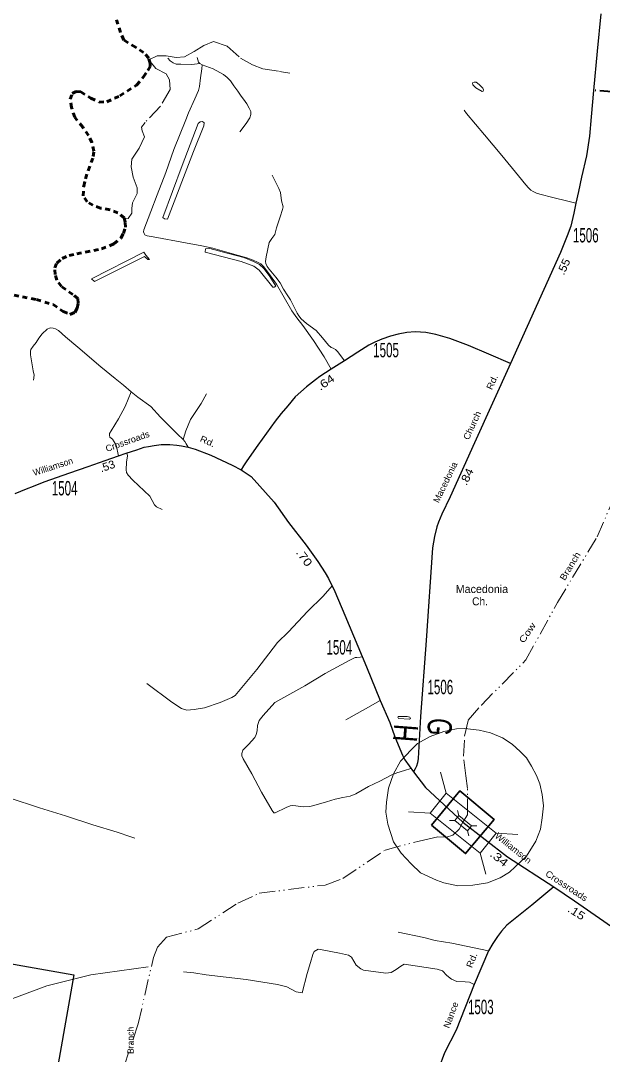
# Model space of a CAD drawing. Extents: x 603043 to 686688, y 20385 to 81526.
# Drawn here: x 612215 to 614031, y 69259 to 72487 of the extents above; entities that cross this region are included whole.
import ezdxf
from ezdxf.enums import TextEntityAlignment as Align

# ---------------------------------------------------------------- set-up
doc = ezdxf.new("R2010")
doc.units = 0
doc.header["$LTSCALE"] = 10
for name, pattern in [('DASH_DOUBLE_DOT', [9.2, 5, -1.2, 0.3, -1.2, 0.3, -1.2]), ('DOT_DASHED', [7.7, 5, -1.2, 0.3, -1.2]), ('LONG_DASHED', [7.5, 6, -1.5]), ('SHORT_DASHED', [2.7, 1.5, -1.2])]:
    doc.linetypes.add(name, pattern=pattern)
for name, color, linetype, lineweight in [('11', 7, 'Continuous', 40), ('17', 7, 'Continuous', 40), ('3', 7, 'Continuous', 158), ('31', 7, 'Continuous', 35), ('32', 7, 'Continuous', 25), ('35', 7, 'Continuous', 13), ('50', 7, 'Continuous', 13), ('52', 7, 'SHORT_DASHED', 60), ('59', 7, 'Continuous', 13), ('60', 7, 'Continuous', 13)]:
    doc.layers.add(name, color=color, linetype=linetype, lineweight=lineweight)
for name, color, linetype in [('21', 7, 'Continuous'), ('22', 7, 'Continuous'), ('8', 7, 'Continuous')]:
    doc.layers.add(name, color=color, linetype=linetype)

msp = doc.modelspace()

# ---------------------------------------------------------------- linework, layer by layer
at = {"layer": '3', "lineweight": 13}
msp.add_lwpolyline([(613580.04, 69785.05), (613627.28, 69787.02), (613672.56, 69794.89), (613711.93, 69810.64), (613741.46, 69828.36), (613794.61, 69877.57), (613824.14, 69924.81), (613837.91, 69962.21), (613843.82, 69997.65), (613847.76, 70035.05), (613843.82, 70070.48), (613835.95, 70103.95), (613826.1, 70129.54), (613810.36, 70159.06), (613794.61, 70184.65), (613774.92, 70204.34), (613749.33, 70227.96), (613719.8, 70247.65), (613682.4, 70263.39), (613646.97, 70271.27), (613601.69, 70277.17), (613576.1, 70275.21), (613536.73, 70267.33), (613493.43, 70251.58), (613454.06, 70229.93), (613434.37, 70210.24), (613400.91, 70174.81), (613379.25, 70135.44), (613363.51, 70090.17), (613357.6, 70046.86), (613355.63, 70015.36), (613361.54, 69977.96), (613379.25, 69922.84), (613402.88, 69887.41), (613434.37, 69853.95), (613463.9, 69826.39), (613513.11, 69802.76), (613536.73, 69794.89)], close=True, dxfattribs=at)
at = {"layer": '3', "lineweight": 25}
msp.add_lwpolyline([(612226.19, 68631.51), (610174.07, 68993.36), (610328.55, 69869.43), (612380.66, 69507.59)], close=True, dxfattribs=at)
at = {"layer": '31'}
msp.add_lwpolyline([(613497.39, 69974.75), (613586.2, 70081.64), (613693.17, 69992.76), (613604.36, 69885.87)], close=True, dxfattribs=at)
at = {"layer": '32'}
for points in [[(614026.79, 72509.03), (614014.83, 72392.24), (614003.59, 72269.35)], [(614003.59, 72269.35), (613996.55, 72187.27), (613991.16, 72126.77), (613981.79, 72065.32), (613966.72, 71998.42), (613956.6, 71953.93), (613948.63, 71917.58), (613941.83, 71886.38), (613932.85, 71845.99), (613921.94, 71814.93), (613900.76, 71763.73), (613744.86, 71417.11)], [(613744.86, 71417.11), (613676.43, 71445.72), (613613.39, 71472.93), (613555.04, 71494.97), (613510.98, 71507.64), (613480.51, 71513.27), (613447, 71515.14), (613420.29, 71513.27), (613394.04, 71508.11), (613369.67, 71502.01), (613343.18, 71492.63), (613320.69, 71483.72), (613301.94, 71473.4), (613267.96, 71451.82), (613225.77, 71425.09), (613184.76, 71399.29), (613148.67, 71375.84), (613135.08, 71365.99), (613107.43, 71343.94), (613072.27, 71312.05), (613048.6, 71284.84), (613028.45, 71260.92), (613009.7, 71236.53), (612982.28, 71199.01), (612955.1, 71161.96), (612921.35, 71112.24), (612910.57, 71096.76), (612903.07, 71084.1)], [(613744.86, 71417.11), (613632.37, 71168.52), (613555.97, 71000.61), (613529.73, 70946.2), (613519.65, 70921.34), (613514.49, 70906.8), (613507, 70876.31), (613500.67, 70841.14), (613481.45, 70551.27), (613463.46, 70313.85), (613456.39, 70183.46), (613454.27, 70169.94), (613450.52, 70158.69), (613447.24, 70150.24), (613441.61, 70141.8)], [(612197.91, 71010.46), (612232.83, 71025.47), (612254.39, 71033.91), (612288.14, 71046.57), (612368.05, 71074.72), (612425.23, 71094.42), (612478.19, 71113.65), (612520.61, 71128.66), (612544.05, 71136.63), (612577.79, 71147.42), (612600.29, 71155.39), (612613.41, 71157.74), (612631.23, 71161.02), (612653.72, 71163.83), (612680.44, 71163.83), (612702.7, 71161.49), (612717.23, 71159.61), (612737.62, 71155.39), (612759.42, 71149.29), (612808.63, 71130.53), (612875.42, 71099.11), (612903.07, 71084.1)], [(612903.07, 71084.1), (612934.91, 71063.63), (613006.35, 70983.35), (613050.98, 70920.01), (613105.96, 70848.84), (613143.18, 70798.33), (613165.82, 70762.4), (613175.61, 70744.78), (613195.79, 70704.58), (613227.61, 70630.91), (613294.36, 70469.55), (613337.05, 70364.23), (613367.21, 70295.38), (613383.76, 70250.36), (613407.01, 70193.09), (613414.97, 70178.46), (613427.74, 70159.63), (613441.61, 70141.8)], [(613441.61, 70141.8), (613479.24, 70091.89), (613595.28, 69983.75)], [(613595.28, 69983.75), (613735.21, 69875.62), (613880.16, 69782.45)], [(613880.16, 69782.45), (613810.79, 69725.23), (613733.46, 69662.38), (613716.58, 69643.62), (613703.46, 69626.73), (613689.4, 69605.16), (613675.34, 69582.64), (613630.81, 69477.58), (613574.57, 69334.05), (613538.8, 69263.99), (613467.6, 69072.54), (613417.68, 68909.15), (613404.88, 68856.72), (613377.92, 68757.18), (613318.75, 68559.8), (613245.52, 68303.13), (613227.25, 68242.16), (613197.47, 68141.53), (613149.6, 67977.11), (613073.54, 67718.07)], [(613880.16, 69782.45), (613944.16, 69738.88), (614036.24, 69674.58), (614087.8, 69638.93)]]:
    msp.add_lwpolyline(points, dxfattribs=at)
at = {"layer": '32', "linetype": 'DOT_DASHED', "lineweight": 40}
msp.add_lwpolyline([(614226.92, 72253.88), (614003.59, 72269.35)], dxfattribs=at)
at = {"layer": '35'}
for points in [[(613184.76, 71399.29), (613162.73, 71437.28), (613128.99, 71488.87), (613096.41, 71535.78), (613077.66, 71558.76), (613061.73, 71581.27), (613037.59, 71623.02), (613013.69, 71664.76), (612990.02, 71698.06), (612973.14, 71719.17), (612964.24, 71727.61), (612954.4, 71733.24), (612940.33, 71739.81), (612920.65, 71746.84), (612894.87, 71754.35), (612814.49, 71776.39), (612780.27, 71784.37), (612729.18, 71793.75), (612628.65, 71812.04), (612609.43, 71815.79), (612602.4, 71818.61), (612600.06, 71822.83), (612598.18, 71827.52), (612599.12, 71833.62), (612621.15, 71891.31), (612640.6, 71942.9), (612667.78, 72012.79), (612693.33, 72084.55), (612730.12, 72177.42), (612738.56, 72199.93), (612758.95, 72243.08), (612770.2, 72268.88), (612773.48, 72282.01), (612776.76, 72308.75), (612780.74, 72336.89), (612781.21, 72349.56)], [(612774.18, 72353.78), (612748.87, 72350.49), (612714.65, 72351.9), (612700.59, 72351.9), (612691.22, 72355.18), (612681.38, 72362.22), (612674.35, 72369.72)], [(612781.21, 72349.56), (612774.18, 72353.78), (612770.43, 72358), (612767.62, 72365.5), (612765.74, 72372.07)], [(612781.21, 72349.56), (612815.43, 72336.42), (612847.77, 72319.54), (612859.95, 72309.69), (612869.56, 72299.37), (612880.81, 72283.89), (612893, 72267.47), (612902.84, 72252), (612910.81, 72241.68), (612921.12, 72227.14), (612928.15, 72214.47), (612933.07, 72203.69), (612934.01, 72194.3), (612930.73, 72183.99), (612919.01, 72165.69), (612898.85, 72139.9)], [(613948.63, 71917.58), (613924.02, 71923.67), (613876.45, 71935.16), (613836.49, 71945.25), (613825.71, 71949), (613814.93, 71954.16), (613808.37, 71958.38), (613800.87, 71964.95), (613792.9, 71974.8), (613769.47, 72002.94), (613717.68, 72066.26), (613663.07, 72130.52), (613607.06, 72197.59), (613599.8, 72207.91)], [(613225.77, 71425.09), (613214.52, 71440.56), (613203.74, 71453.7), (613197.65, 71460.73), (613190.15, 71464.02), (613184.06, 71466.36), (613176.56, 71473.86), (613157.81, 71496.85), (613137.19, 71519.36), (613107.9, 71541.41), (613091.02, 71556.41), (613083.52, 71565.33), (613077.9, 71573.3), (613068.52, 71592.53), (613057.04, 71615.04), (613048.6, 71628.18), (613035.95, 71648.35), (613025.17, 71668.05), (613012.05, 71685.87), (612990.49, 71711.2), (612984.63, 71719.64), (612980.41, 71728.55), (612979.47, 71735.59), (612981.35, 71749.66), (612991.19, 71794.22), (612999.63, 71806.88), (613008.06, 71820.01), (613014.16, 71840.65), (613024.7, 71874.42), (613032.67, 71897.87), (613035.01, 71905.85), (613029.15, 71925.08), (613025.87, 71950.87), (613021.19, 71963.07), (613012.28, 71979.49), (613000.09, 72005.28)], [(612559.75, 71328), (612535.84, 71348.63), (612509.6, 71369.74), (612465.54, 71406.33), (612393.59, 71467.3), (612355.16, 71499.66), (612332.43, 71519.36), (612323.99, 71524.99), (612316.02, 71526.87), (612306.65, 71527.81), (612297.28, 71524.05), (612281.81, 71509.04), (612271.5, 71495.44), (612263.53, 71481.84), (612253.69, 71470.58), (612246.66, 71460.73), (612245.25, 71455.1), (612245.72, 71443.85), (612248.53, 71424.62), (612253.45, 71393.19), (612257.2, 71380.06), (612254.39, 71364.11)], [(612559.75, 71328), (612541, 71282.5), (612519.91, 71244.04), (612496.94, 71206.52), (612492.02, 71197.6), (612492.02, 71192.91), (612493.43, 71186.35), (612501.39, 71180.25), (612507.02, 71172.28), (612512.64, 71161.96), (612520.61, 71128.66)], [(612722.62, 71178.84), (612704.81, 71196.2), (612650.91, 71249.2), (612620.91, 71282.03), (612580.84, 71311.58), (612559.75, 71328)], [(612722.62, 71178.84), (612730.12, 71206.05), (612744.65, 71242.16), (612778.4, 71291.41), (612795.04, 71321.43)], [(612737.62, 71155.39), (612731.53, 71165.71), (612727.31, 71173.21), (612722.62, 71178.84)], [(612546.7, 71137.48), (612548.03, 71127.72), (612545.69, 71108.96), (612544.28, 71084.57), (612545.69, 71076.12), (612550.37, 71068.15), (612564.9, 71052.2), (612600.53, 71019.37), (612617.87, 71002.02), (612624.9, 70988.41), (612632.4, 70974.81), (612638.49, 70969.18), (612656.77, 70960.74)], [(613187.03, 70722.03), (613159.65, 70689.45), (613110.94, 70642.16), (613050.96, 70578.86), (613016.93, 70545.26), (612952.44, 70460.99), (612884.1, 70380.23), (612873.92, 70372.96), (612837.57, 70357.68), (612788.86, 70341.67), (612756.87, 70335.85), (612733.96, 70333.67), (612716.52, 70338.76), (612686.71, 70358.4), (612608.91, 70417.34)], [(613433.17, 70151.62), (613413.75, 70145.95), (613389.76, 70138.68), (613371.58, 70130.68), (613336.68, 70112.49), (613301.06, 70095.75), (613261.8, 70072.47), (613243.62, 70065.19), (613220.36, 70061.56), (613197.09, 70055.74), (613169.46, 70047.73), (613137.84, 70038.27), (613118.21, 70033.18), (613097.12, 70032.45), (613074.58, 70034.64), (613065.13, 70036.09), (613056.41, 70034.64), (613044.05, 70030.27), (613009.88, 70013.54), (613005.51, 70013.54), (613000.43, 70020.08), (612966.98, 70077.56), (612936.45, 70135.04), (612909.18, 70181.6), (612905.55, 70191.06), (612905.55, 70199.07), (612908.45, 70209.25), (612925.9, 70226.71), (612945.53, 70248.54), (612950.62, 70258), (612953.53, 70269.64), (612954.26, 70286.38), (612959.35, 70301.65), (612972.43, 70316.93), (613008.42, 70357.68), (613027.33, 70368.59), (613102.21, 70410.06), (613166.19, 70448.62), (613240.71, 70488.64), (613258.89, 70498.1), (613264.71, 70498.83), (613274.88, 70499.55), (613281.55, 70500.51)], [(613337.05, 70364.23), (613291.97, 70338.03), (613230.17, 70303.84)], [(612006.68, 70115.54), (612034.8, 70104.75), (612093.86, 70084.58), (612178.93, 70059.72), (612273.37, 70029.23), (612354.69, 70003.91), (612440.23, 69975.76), (612515.92, 69952.78), (612558.81, 69938.71), (612571.47, 69934.02)], [(613675.34, 69582.64), (613561.44, 69606.1), (613508.95, 69614.54), (613473.33, 69623.92), (613393.65, 69640.81)], [(613630.81, 69477.58), (613616.28, 69484.15), (613603.16, 69485.09), (613576.91, 69486.96), (613560.04, 69493.53), (613545.98, 69505.72), (613531.92, 69519.79), (613515.98, 69525.42), (613412.4, 69540.43), (613402.09, 69534.8), (613387.09, 69524.48), (613372.09, 69515.1), (613355.22, 69512.29), (613285.85, 69521.67), (613277.41, 69526.36), (613262.41, 69537.62), (613248.35, 69562.95), (613238.98, 69568.57), (613210.85, 69575.14), (613156.49, 69585.46), (613143.36, 69587.34), (613131.18, 69579.83), (613127.43, 69570.45), (613119.93, 69546.06), (613109.62, 69511.35), (613093.68, 69451.31)], [(613093.68, 69451.31), (613075.4, 69454.13), (613046.34, 69470.08), (613017.28, 69476.64), (612918.85, 69492.59), (612793.71, 69507.6), (612755.28, 69513.23), (612723.4, 69516.98)]]:
    msp.add_lwpolyline(points, dxfattribs=at)
at = {"layer": '50'}
for p, q in [((613543.72, 70074.82), (613525.38, 70140.38)), ((613493.61, 70012.46), (613425.64, 70016.23)), ((613767.61, 69945.79), (613699.63, 69949.57)), ((613667.87, 69821.64), (613649.53, 69887.2))]:
    msp.add_line(p, q, dxfattribs=at)
at = {"layer": '50', "linetype": 'LONG_DASHED'}
for p, q in [((613570.87, 69988.87), (613553.88, 69989.82)), ((613583.4, 70004.46), (613578.81, 70020.85)), ((613614.43, 69941.17), (613609.85, 69957.56)), ((613639.37, 69972.2), (613622.38, 69973.15))]:
    msp.add_line(p, q, dxfattribs=at)
at = {"layer": '50'}
msp.add_lwpolyline([(613493.61, 70012.46), (613649.53, 69887.2), (613699.63, 69949.57), (613543.72, 70074.82)], close=True, dxfattribs=at)
at = {"layer": '50', "linetype": 'LONG_DASHED'}
msp.add_lwpolyline([(613570.87, 69988.87), (613609.85, 69957.56), (613622.38, 69973.15), (613583.4, 70004.46)], close=True, dxfattribs=at)
at = {"layer": '52'}
msp.add_lwpolyline([(612193.96, 71629.65), (612263.77, 71616.3), (612316.12, 71600.89), (612346.92, 71579.31), (612368.48, 71570.07), (612383.88, 71576.23), (612391.06, 71589.59), (612394.14, 71605), (612393.12, 71619.38), (612377.72, 71631.71), (612341.79, 71657.39), (612327.42, 71676.91), (612322.28, 71694.38), (612321.26, 71714.92), (612327.42, 71730.34), (612343.84, 71744.72), (612366.43, 71753.96), (612390.04, 71759.1), (612467.03, 71774.51), (612506.04, 71789.92), (612527.6, 71808.41), (612535.81, 71822.8), (612541.97, 71842.32), (612540.95, 71857.73), (612537.87, 71871.08), (612518.36, 71887.52), (612493.72, 71896.77), (612463.95, 71901.91), (612440.34, 71911.15), (612422.89, 71921.43), (612409.54, 71939.92), (612411.6, 71970.74), (612416.73, 71993.34), (612441.37, 72063.2), (612443.42, 72079.64), (612437.26, 72106.35), (612426.99, 72128.95), (612408.52, 72154.64), (612383.88, 72185.46), (612373.61, 72216.28), (612369.51, 72241.96), (612375.67, 72259.43), (612387.98, 72266.62), (612402.36, 72264.57), (612434.18, 72245.05), (612459.85, 72232.72), (612483.46, 72233.75), (612524.52, 72252.24), (612576.88, 72286.14), (612598.44, 72311.83), (612611.78, 72331.35), (612618.97, 72344.7), (612618.97, 72353.95), (612614.86, 72370.39), (612598.44, 72387.85), (612573.8, 72404.29), (612536.84, 72426.89), (612526.57, 72450.52), (612514.26, 72489.56)], dxfattribs=at)
at = {"layer": '59', "linetype": 'DASH_DOUBLE_DOT'}
for points in [[(612615.29, 72365.05), (612640.6, 72377.7), (612668.72, 72377.7), (612700.59, 72372.07), (612726.84, 72373.94), (612756.84, 72390.83), (612786.83, 72409.59), (612816.83, 72422.72), (612859.95, 72407.72), (612901.2, 72370.19), (612938.69, 72349.55), (612970.56, 72336.42), (613023.06, 72328.92), (613054.93, 72323.29)], [(612615.29, 72365.05), (612636.85, 72338.3), (612668.72, 72321.41), (612679.97, 72302.65), (612681.84, 72272.63), (612651.85, 72220.1), (612603.1, 72169.45), (612591.85, 72154.44), (612593.73, 72143.18), (612601.23, 72124.42), (612584.35, 72088.77), (612561.86, 72055), (612559.98, 72030.61), (612565.61, 71998.72), (612578.73, 71964.95), (612578.73, 71948.06), (612563.73, 71918.04), (612561.86, 71901.16), (612561.86, 71886.15), (612550.61, 71869.26), (612540.94, 71870.04)], [(613595.28, 69983.75), (613609.88, 70007.19), (613610.58, 70089.27), (613604.95, 70128.67), (613597.46, 70190.58), (613601.21, 70252.49), (613612.45, 70303.15), (613653.7, 70350.05), (613792.44, 70490.76), (613890.94, 70669.7), (614015.31, 70875.27), (614078.75, 71023.05)], [(612581.38, 69353.88), (612629.38, 69561.37), (612641.88, 69594.11), (612669.94, 69624.58), (612769, 69650.62), (612893.31, 69731.19), (612959.5, 69761.9), (613165.25, 69787.84), (613221, 69807.75), (613353, 69897.16), (613458.95, 69925.11), (613486.14, 69931.2), (613518.01, 69938.24), (613544.73, 69936.83), (613564.88, 69943.4), (613584.57, 69962.63), (613595.28, 69983.75)], [(612581.38, 69353.88), (612538.49, 69225.07)]]:
    msp.add_lwpolyline(points, dxfattribs=at)
at = {"layer": '59'}
for points in [[(612754.49, 72078.45), (612786.37, 72159.13), (612787.3, 72168.51), (612782.62, 72172.26), (612775.12, 72171.32), (612768.56, 72166.63), (612718.87, 72035.3)], [(612718.87, 72035.3), (612658.88, 71873.01), (612663.57, 71868.32), (612672.94, 71867.39), (612754.49, 72078.45)], [(612791.52, 71774.52), (612790.58, 71764.2), (612903.07, 71735.12), (612942.44, 71720.11), (612959.32, 71707.91), (613002.44, 71655.38), (613006.19, 71655.38), (613011.81, 71658.2)], [(613011.81, 71658.2), (612993.06, 71688.21), (612974.32, 71713.54), (612960.25, 71725.74), (612941.51, 71735.12), (612911.51, 71747.31), (612844.02, 71765.14), (612805.58, 71775.45), (612791.52, 71774.52)], [(612612.87, 69532.8), (612433.44, 69507.14), (612296.73, 69472.94), (612165.72, 69424.49), (612043.25, 69370.34), (611886.6, 69319.03), (611846.72, 69299.08), (611826.79, 69270.58), (611781.22, 69122.37)]]:
    msp.add_lwpolyline(points, dxfattribs=at)
msp.add_lwpolyline([(612435.78, 71680.71), (612599.82, 71764.2), (612605.45, 71754.82), (612616.7, 71741.68), (612612.01, 71741.68), (612601.7, 71751.06), (612445.15, 71673.21)], close=True, dxfattribs=at)
at = {"layer": '60'}
for points in [[(613630.73, 72295.62), (613626.05, 72292.81), (613626.98, 72287.18), (613636.36, 72277.8), (613656.04, 72265.6)], [(613656.04, 72265.6), (613658.85, 72267.48), (613659.79, 72271.23), (613657.92, 72276.86), (613646.67, 72288.11), (613637.29, 72295.62), (613630.73, 72295.62)], [(613393.57, 70314.41), (613392.63, 70311.59), (613394.51, 70307.84)], [(613394.51, 70307.84), (613429.19, 70305.96), (613432, 70307.84), (613430.13, 70311.59), (613421.69, 70314.41), (613393.57, 70314.41)]]:
    msp.add_lwpolyline(points, dxfattribs=at)

# ---------------------------------------------------------------- texts
at = {"layer": '11'}
for s, rotation, width, p in [('Rd.', 65.232, 1.15, (613696.23, 71354.31)), ('Church', 65.232, 1.1, (613633.8, 71219)), ('Crossroads', 19.693, 1.05, (612551.72, 71164.39)), ('Rd.', 335.891, 1.15, (612794.45, 71164.44)), ('Macedonia', 64.325, 1.05, (613549.89, 71041.36)), ('Williamson', 321.536, 1.05, (613746.97, 69895.48)), ('Crossroads', 326.644, 1.1, (613914.13, 69776.86)), ('Rd.', 68.072, 1.15, (613632.75, 69549.3)), ('Nance', 69.646, 1.1, (613567.68, 69378.56))]:
    msp.add_text(s, height=20, rotation=rotation, dxfattribs=dict(at, width=width)).set_placement(p, align=Align.CENTER)
msp.add_text('Williamson', height=20, rotation=17.814, dxfattribs=at).set_placement((612318.5, 71085.01), align=Align.CENTER)
at = {"layer": '17'}
for s, rotation, width, p in [('.55', 65.358, 1.1, (613921.88, 71713.85)), ('.64', 35.026, 1.25, (613174.3, 71347.51)), ('.53', 19.163, 1.05, (612489.31, 71084.27)), ('.84', 64.325, 1.15, (613618.73, 71057.61)), ('.70', 306.385, 1.25, (613090.25, 70802.74)), ('.34', 321.536, 1.3, (613701.27, 69861.53)), ('.15', 327.403, 1.2, (613943.91, 69691.56))]:
    msp.add_text(s, height=25, rotation=rotation, dxfattribs=dict(at, width=width)).set_placement(p, align=Align.CENTER)
at = {"layer": '21'}
for s, rotation, width, p in [('Branch', 58.825, 1.15, (613939.23, 70778.5)), ('Cow', 55.89, 1.3, (613805.28, 70569.98))]:
    msp.add_text(s, height=20, rotation=rotation, dxfattribs=dict(at, width=width)).set_placement(p, align=Align.CENTER)
msp.add_text('Branch', height=20, rotation=90.249, dxfattribs=at).set_placement((612567.69, 69302.51), align=Align.CENTER)
at = {"layer": '22'}
msp.add_text('Macedonia', height=25, dxfattribs=at).set_placement((613655.28, 70699.87), align=Align.CENTER)
at = {"layer": '22', "width": 0.95}
msp.add_text('Ch.', height=25, dxfattribs=at).set_placement((613649.35, 70661.33), align=Align.CENTER)
at = {"layer": '22'}
for s, rotation, width, p in [('H', 85.611, 0.75, (613454.24, 70259.37)), ('G', 265.611, 0.7, (613486.09, 70284.37))]:
    msp.add_text(s, height=75, rotation=rotation, dxfattribs=dict(at, width=width)).set_placement(p, align=Align.CENTER)
at = {"layer": '8', "width": 0.6}
for s, p in [('1506', (613979.65, 71794.66)), ('1505', (613355.82, 71436.06)), ('1504', (612352.04, 71004.58)), ('1504', (613209.94, 70507.55)), ('1506', (613525.38, 70383.73)), ('1503', (613651.84, 69384.44))]:
    msp.add_text(s, height=45, dxfattribs=at).set_placement(p, align=Align.CENTER)

doc.saveas('drawing.dxf')
